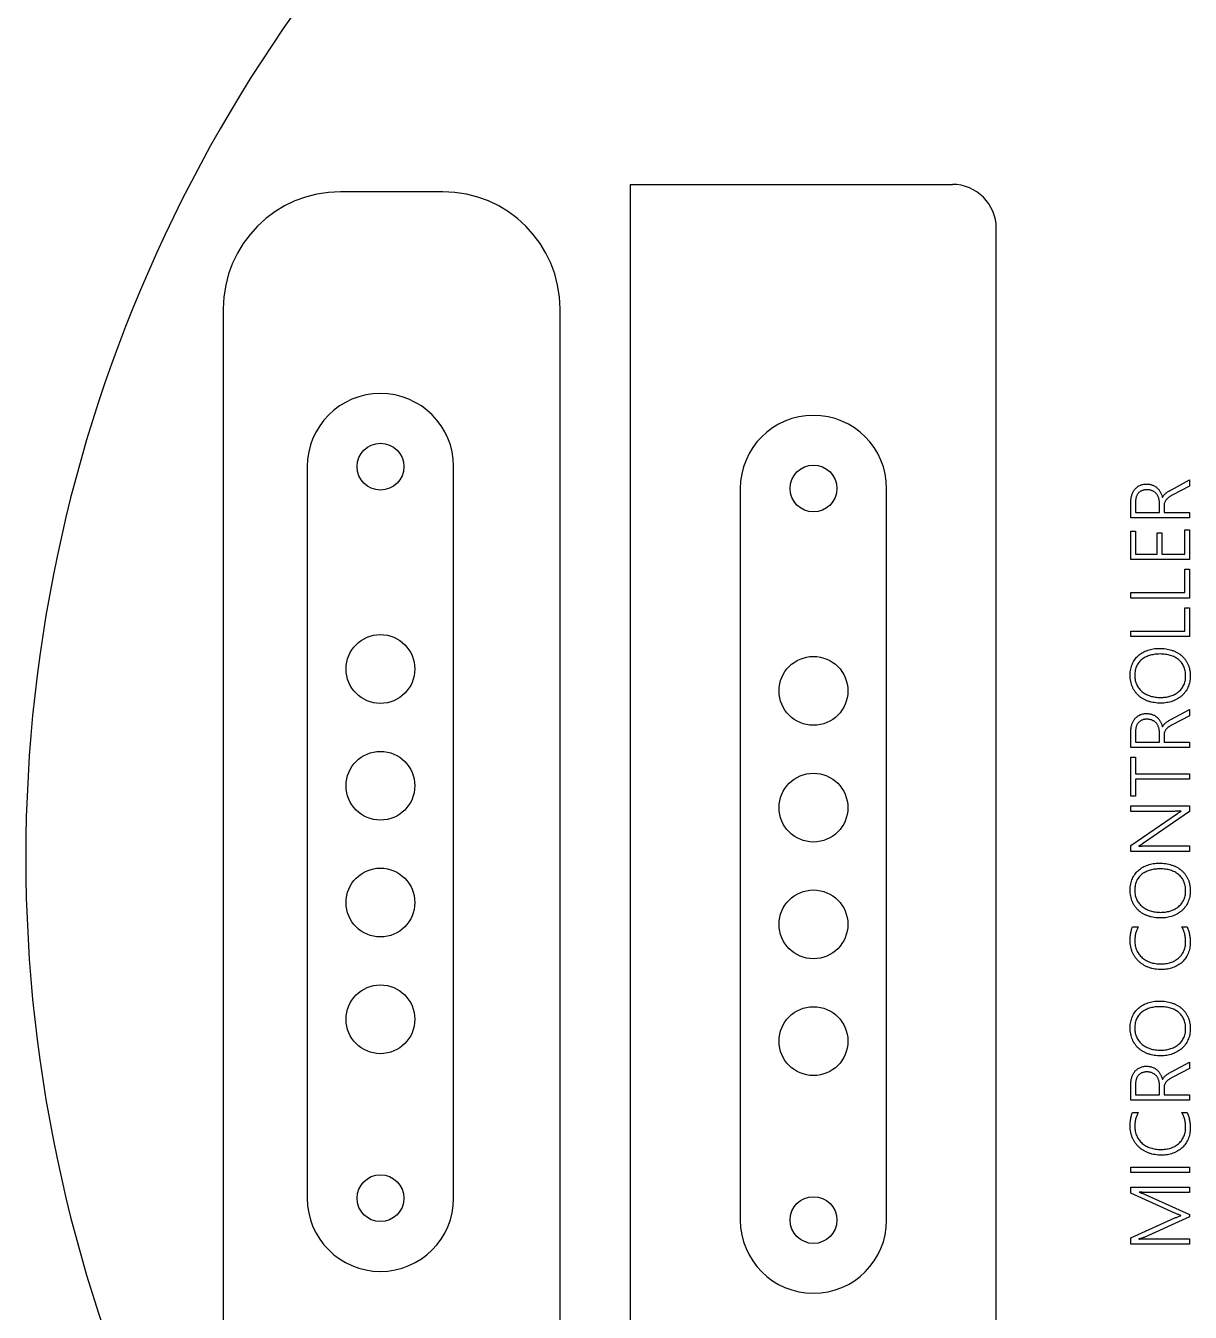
# Model space of a CAD drawing. Header units: millimetres. Extents: x 0 to 333, y 0 to 392.
# Drawn here: x 8.1 to 87.7, y 124.2 to 212.1 of the extents above; entities that cross this region are included whole.
import ezdxf

# ---------------------------------------------------------------- set-up
doc = ezdxf.new("R2010")
doc.units = ezdxf.units.MM

msp = doc.modelspace()

# ---------------------------------------------------------------- linework, layer by layer
at = {"color": 7, "linetype": 'Continuous', "lineweight": 25}
for p, q in [((36.617, 200.776), (29.617, 200.776)), ((49.417, 201.276), (71.417, 201.276)), ((49.417, 201.276), (49.417, 109.276)), ((74.417, 112.276), (74.417, 198.276)), ((21.617, 192.776), (21.617, 117.776)), ((44.617, 117.776), (44.617, 192.776)), ((27.35, 181.987), (27.35, 131.987)), ((37.35, 131.987), (37.35, 181.987)), ((56.93, 180.494), (56.93, 130.494)), ((66.93, 130.494), (66.93, 180.494)), ((86.387, 180.414), (87.617, 181.083)), ((87.617, 180.65), (86.473, 180.051)), ((87.617, 181.083), (87.617, 180.65)), ((83.617, 178.482), (83.617, 179.629)), ((83.933, 179.542), (83.933, 178.852)), ((85.564, 178.852), (85.564, 179.512)), ((85.768, 179.887), (85.779, 179.887)), ((83.933, 178.852), (85.564, 178.852)), ((85.88, 179.29), (85.88, 178.852)), ((85.88, 178.852), (87.617, 178.852)), ((87.617, 178.852), (87.617, 178.482)), ((87.617, 178.482), (83.617, 178.482)), ((87.301, 176.01), (87.301, 177.669)), ((87.301, 177.669), (87.617, 177.669)), ((87.617, 177.669), (87.617, 175.64)), ((83.617, 177.58), (83.933, 177.58)), ((83.617, 175.64), (83.617, 177.58)), ((83.933, 177.58), (83.933, 176.01)), ((85.406, 177.463), (85.722, 177.463)), ((85.406, 176.01), (85.406, 177.463)), ((85.722, 177.463), (85.722, 176.01)), ((83.933, 176.01), (85.406, 176.01)), ((85.722, 176.01), (87.301, 176.01)), ((87.617, 175.64), (83.617, 175.64)), ((87.301, 173.378), (87.301, 174.977)), ((87.301, 174.977), (87.617, 174.977)), ((87.617, 174.977), (87.617, 173.009)), ((83.617, 173.378), (87.301, 173.378)), ((83.617, 173.009), (83.617, 173.378)), ((87.617, 173.009), (83.617, 173.009)), ((87.301, 170.746), (87.301, 172.345)), ((87.301, 172.345), (87.617, 172.345)), ((87.617, 172.345), (87.617, 170.377)), ((83.617, 170.746), (87.301, 170.746)), ((83.617, 170.377), (83.617, 170.746)), ((87.617, 170.377), (83.617, 170.377)), ((86.387, 164.73), (87.617, 165.399)), ((87.617, 165.399), (87.617, 164.966)), ((87.617, 164.966), (86.473, 164.366)), ((83.617, 162.798), (83.617, 163.945)), ((83.933, 163.858), (83.933, 163.167)), ((85.564, 163.167), (85.564, 163.828)), ((85.768, 164.203), (85.779, 164.203)), ((85.88, 163.606), (85.88, 163.167)), ((87.617, 162.798), (83.617, 162.798)), ((83.933, 163.167), (85.564, 163.167)), ((85.88, 163.167), (87.617, 163.167)), ((87.617, 163.167), (87.617, 162.798)), ((83.617, 159.473), (83.617, 162.138)), ((83.617, 162.138), (83.933, 162.138)), ((83.933, 162.138), (83.933, 160.989)), ((83.933, 160.989), (87.617, 160.989)), ((87.617, 160.989), (87.617, 160.62)), ((83.933, 160.62), (83.933, 159.473)), ((87.617, 160.62), (83.933, 160.62)), ((83.933, 159.473), (83.617, 159.473)), ((83.617, 158.43), (83.617, 158.801)), ((83.617, 158.801), (87.617, 158.801)), ((86.59, 158.43), (83.617, 158.43)), ((83.617, 156.101), (86.788, 158.274)), ((87.617, 158.418), (84.406, 156.209)), ((87.05, 158.438), (87.05, 158.452)), ((87.617, 158.801), (87.617, 158.418)), ((83.617, 155.693), (83.617, 156.101)), ((87.617, 155.693), (83.617, 155.693)), ((84.156, 156.062), (84.156, 156.048)), ((84.518, 156.062), (87.617, 156.062)), ((87.617, 156.062), (87.617, 155.693)), ((83.719, 150.526), (84.112, 150.526)), ((87.094, 150.526), (87.453, 150.526)), ((86.387, 140.625), (87.617, 141.293)), ((87.617, 140.861), (86.473, 140.261)), ((87.617, 141.293), (87.617, 140.861)), ((83.617, 138.693), (83.617, 139.839)), ((85.768, 140.098), (85.779, 140.098)), ((83.933, 139.753), (83.933, 139.062)), ((83.933, 139.062), (85.564, 139.062)), ((85.564, 139.062), (85.564, 139.723)), ((85.88, 139.501), (85.88, 139.062)), ((85.88, 139.062), (87.617, 139.062)), ((87.617, 139.062), (87.617, 138.693)), ((87.617, 138.693), (83.617, 138.693)), ((83.719, 137.842), (84.112, 137.842)), ((87.094, 137.842), (87.453, 137.842)), ((83.617, 134.115), (87.617, 134.115)), ((83.617, 133.746), (83.617, 134.115)), ((87.617, 133.746), (83.617, 133.746)), ((87.617, 134.115), (87.617, 133.746)), ((83.617, 132.323), (83.617, 132.737)), ((83.617, 132.737), (87.617, 132.737)), ((86.627, 130.96), (83.617, 132.323)), ((84.172, 132.406), (84.172, 132.395)), ((84.541, 132.264), (87.617, 130.877)), ((87.617, 132.373), (84.856, 132.373)), ((87.617, 132.737), (87.617, 132.373)), ((83.617, 129.287), (86.624, 130.638)), ((87.617, 130.718), (84.559, 129.328)), ((87.028, 130.793), (87.028, 130.811)), ((87.617, 130.877), (87.617, 130.718)), ((83.617, 128.851), (83.617, 129.287)), ((87.617, 128.851), (83.617, 128.851)), ((84.166, 129.203), (84.166, 129.192)), ((84.825, 129.212), (87.617, 129.212)), ((87.617, 129.212), (87.617, 128.851))]:
    msp.add_line(p, q, dxfattribs=at)
for centre, radius in [((32.35, 181.987), 1.6), ((61.93, 180.494), 1.6), ((32.35, 168.157), 2.35), ((61.93, 166.664), 2.35), ((32.35, 160.177), 2.35), ((61.93, 158.684), 2.35), ((32.35, 152.197), 2.35), ((61.93, 150.704), 2.35), ((32.35, 144.217), 2.35), ((61.93, 142.724), 2.35), ((32.35, 131.987), 1.6), ((61.93, 130.494), 1.6)]:
    msp.add_circle(centre, radius, dxfattribs=at)
for centre, radius, start, end in [((108.12, 155.276), 100, 129.64611, 230.35389), ((29.617, 192.776), 8, 90, 180), ((36.617, 192.776), 8, 0, 90), ((71.417, 198.276), 3, 0, 90), ((32.35, 181.987), 5, 0, 180), ((61.93, 180.494), 5, 0, 180), ((32.35, 131.987), 5, 180, 0), ((61.93, 130.494), 5, 180, 0)]:
    msp.add_arc(centre, radius, start, end, dxfattribs=at)
for points, knots in [([(83.617, 179.629), (83.618, 179.666), (83.619, 179.74), (83.633, 179.849), (83.653, 179.958), (83.683, 180.063), (83.72, 180.165), (83.767, 180.261), (83.82, 180.353), (83.882, 180.437), (83.952, 180.516), (84.032, 180.585), (84.118, 180.648), (84.214, 180.701), (84.318, 180.745), (84.431, 180.775), (84.551, 180.795), (84.634, 180.796), (84.677, 180.797)], [0, 0, 0, 0, 0.0628, 0.125535, 0.187076, 0.249335, 0.310817, 0.371116, 0.430512, 0.489742, 0.549002, 0.608301, 0.668286, 0.730099, 0.793644, 0.859164, 0.927872, 1, 1, 1, 1]), ([(84.704, 180.411), (84.675, 180.41), (84.618, 180.409), (84.535, 180.398), (84.456, 180.381), (84.383, 180.356), (84.314, 180.325), (84.25, 180.286), (84.191, 180.241), (84.137, 180.188), (84.088, 180.129), (84.047, 180.063), (84.011, 179.992), (83.983, 179.914), (83.96, 179.83), (83.945, 179.739), (83.934, 179.643), (83.933, 179.576), (83.933, 179.542)], [0, 0, 0, 0, 0.066731, 0.129578, 0.190213, 0.248747, 0.305638, 0.361859, 0.418325, 0.475175, 0.533188, 0.591455, 0.651379, 0.713891, 0.779811, 0.849381, 0.92268, 1, 1, 1, 1]), ([(84.677, 180.797), (84.712, 180.797), (84.78, 180.795), (84.881, 180.784), (84.977, 180.762), (85.069, 180.735), (85.157, 180.699), (85.24, 180.658), (85.317, 180.607), (85.389, 180.552), (85.456, 180.49), (85.518, 180.421), (85.574, 180.346), (85.625, 180.265), (85.67, 180.179), (85.71, 180.087), (85.743, 179.989), (85.76, 179.921), (85.768, 179.887)], [0, 0, 0, 0, 0.0675654, 0.1328461, 0.1959275, 0.2581496, 0.318959, 0.3791073, 0.4379421, 0.4970621, 0.5557454, 0.6152133, 0.675603, 0.7372502, 0.8002621, 0.8650387, 0.9312735, 1, 1, 1, 1]), ([(85.564, 179.512), (85.563, 179.545), (85.562, 179.609), (85.552, 179.703), (85.531, 179.792), (85.505, 179.878), (85.473, 179.959), (85.432, 180.033), (85.386, 180.102), (85.332, 180.163), (85.273, 180.219), (85.208, 180.27), (85.137, 180.311), (85.06, 180.347), (84.979, 180.377), (84.891, 180.396), (84.799, 180.409), (84.736, 180.41), (84.704, 180.411)], [0, 0, 0, 0, 0.069893, 0.137223, 0.202145, 0.265997, 0.328111, 0.388244, 0.446999, 0.505239, 0.563354, 0.621101, 0.679774, 0.740147, 0.801765, 0.86497, 0.93128, 1, 1, 1, 1]), ([(85.779, 179.887), (85.791, 179.913), (85.815, 179.964), (85.865, 180.035), (85.924, 180.102), (85.994, 180.165), (86.075, 180.228), (86.168, 180.289), (86.272, 180.352), (86.347, 180.393), (86.387, 180.414)], [0, 0, 0, 0, 0.104481, 0.207659, 0.314908, 0.429165, 0.553513, 0.687275, 0.836192, 1, 1, 1, 1]), ([(86.473, 180.051), (86.446, 180.036), (86.394, 180.007), (86.318, 179.965), (86.251, 179.921), (86.172, 179.868), (86.088, 179.798), (86.006, 179.711), (85.946, 179.617), (85.905, 179.516), (85.884, 179.406), (85.882, 179.33), (85.88, 179.29)], [0, 0, 0, 0, 0.090306, 0.174238, 0.252426, 0.324395, 0.453484, 0.568546, 0.674739, 0.777494, 0.88366, 1, 1, 1, 1]), ([(83.564, 167.751), (83.566, 167.82), (83.569, 167.954), (83.599, 168.15), (83.645, 168.335), (83.711, 168.509), (83.795, 168.671), (83.892, 168.822), (84.005, 168.959), (84.132, 169.084), (84.272, 169.195), (84.425, 169.293), (84.59, 169.377), (84.766, 169.446), (84.953, 169.501), (85.148, 169.542), (85.352, 169.565), (85.49, 169.568), (85.56, 169.57)], [0, 0, 0, 0, 0.067851, 0.132809, 0.195218, 0.256404, 0.31643, 0.375242, 0.433429, 0.491909, 0.550769, 0.610412, 0.670922, 0.733608, 0.797782, 0.863402, 0.930534, 1, 1, 1, 1]), ([(85.615, 169.184), (85.557, 169.183), (85.442, 169.182), (85.272, 169.164), (85.107, 169.138), (84.947, 169.102), (84.794, 169.054), (84.65, 168.993), (84.516, 168.922), (84.392, 168.838), (84.279, 168.742), (84.18, 168.632), (84.091, 168.512), (84.015, 168.378), (83.954, 168.231), (83.911, 168.071), (83.885, 167.896), (83.882, 167.775), (83.88, 167.713)], [0, 0, 0, 0, 0.067758, 0.13388, 0.198905, 0.262842, 0.325184, 0.385468, 0.444215, 0.502168, 0.559276, 0.616485, 0.674315, 0.733834, 0.795004, 0.859255, 0.927073, 1, 1, 1, 1]), ([(85.56, 169.57), (85.634, 169.568), (85.78, 169.566), (85.994, 169.541), (86.2, 169.503), (86.397, 169.449), (86.583, 169.38), (86.758, 169.297), (86.92, 169.198), (87.068, 169.084), (87.203, 168.958), (87.322, 168.816), (87.425, 168.66), (87.498, 168.52), (87.548, 168.402), (87.58, 168.308), (87.608, 168.213), (87.63, 168.113), (87.649, 168.01), (87.661, 167.903), (87.668, 167.794), (87.669, 167.72), (87.67, 167.682)], [0, 0, 0, 0, 0.069628, 0.136799, 0.202363, 0.266268, 0.328652, 0.388944, 0.448177, 0.506274, 0.56407, 0.621689, 0.679877, 0.739477, 0.76997, 0.80078, 0.832183, 0.863885, 0.896851, 0.930324, 0.964681, 1, 1, 1, 1]), ([(87.354, 167.679), (87.352, 167.739), (87.35, 167.857), (87.324, 168.027), (87.285, 168.186), (87.226, 168.333), (87.154, 168.468), (87.071, 168.593), (86.973, 168.705), (86.863, 168.806), (86.742, 168.895), (86.61, 168.972), (86.466, 169.037), (86.312, 169.09), (86.149, 169.132), (85.978, 169.162), (85.799, 169.181), (85.677, 169.183), (85.615, 169.184)], [0, 0, 0, 0, 0.069696, 0.135264, 0.197974, 0.258506, 0.317258, 0.374927, 0.431463, 0.48858, 0.546307, 0.605035, 0.665511, 0.728165, 0.792871, 0.859731, 0.928443, 1, 1, 1, 1]), ([(85.66, 165.825), (85.584, 165.827), (85.435, 165.83), (85.217, 165.854), (85.008, 165.894), (84.81, 165.951), (84.623, 166.022), (84.451, 166.11), (84.291, 166.211), (84.145, 166.327), (84.015, 166.459), (83.899, 166.604), (83.799, 166.764), (83.714, 166.936), (83.646, 167.122), (83.599, 167.321), (83.57, 167.532), (83.566, 167.677), (83.564, 167.751)], [0, 0, 0, 0, 0.070944, 0.13892, 0.204878, 0.26904, 0.331022, 0.391002, 0.449579, 0.507299, 0.56467, 0.622231, 0.680317, 0.739954, 0.801247, 0.864692, 0.93057, 1, 1, 1, 1]), ([(83.88, 167.713), (83.882, 167.654), (83.886, 167.54), (83.911, 167.374), (83.955, 167.218), (84.015, 167.072), (84.091, 166.938), (84.18, 166.815), (84.279, 166.701), (84.392, 166.6), (84.516, 166.51), (84.65, 166.431), (84.795, 166.364), (84.948, 166.31), (85.11, 166.266), (85.277, 166.235), (85.449, 166.216), (85.565, 166.213), (85.624, 166.211)], [0, 0, 0, 0, 0.067937, 0.132718, 0.194935, 0.255627, 0.315246, 0.373676, 0.431898, 0.490306, 0.549368, 0.609623, 0.670758, 0.734031, 0.799012, 0.864483, 0.931457, 1, 1, 1, 1]), ([(85.624, 166.211), (85.681, 166.212), (85.792, 166.214), (85.958, 166.229), (86.119, 166.258), (86.277, 166.296), (86.428, 166.347), (86.572, 166.409), (86.706, 166.482), (86.83, 166.568), (86.944, 166.665), (87.047, 166.774), (87.136, 166.897), (87.214, 167.029), (87.277, 167.175), (87.322, 167.332), (87.349, 167.502), (87.352, 167.619), (87.354, 167.679)], [0, 0, 0, 0, 0.066081, 0.131134, 0.195231, 0.258922, 0.321483, 0.382663, 0.442219, 0.501296, 0.5598, 0.618155, 0.676929, 0.736999, 0.79877, 0.862812, 0.929347, 1, 1, 1, 1]), ([(87.67, 167.682), (87.668, 167.612), (87.664, 167.475), (87.635, 167.275), (87.585, 167.086), (87.517, 166.907), (87.431, 166.742), (87.331, 166.589), (87.217, 166.448), (87.088, 166.321), (86.946, 166.207), (86.791, 166.109), (86.625, 166.022), (86.447, 165.952), (86.261, 165.895), (86.067, 165.854), (85.865, 165.83), (85.729, 165.827), (85.66, 165.825)], [0, 0, 0, 0, 0.0684182, 0.1339514, 0.1973973, 0.2594143, 0.3200681, 0.3793134, 0.4381665, 0.4969163, 0.5560172, 0.6155667, 0.6762205, 0.73863, 0.8022168, 0.8665537, 0.9324083, 1, 1, 1, 1]), ([(83.617, 163.945), (83.618, 163.982), (83.619, 164.056), (83.633, 164.165), (83.653, 164.273), (83.683, 164.379), (83.72, 164.481), (83.767, 164.577), (83.82, 164.668), (83.882, 164.753), (83.952, 164.832), (84.032, 164.901), (84.118, 164.963), (84.214, 165.017), (84.318, 165.061), (84.431, 165.091), (84.551, 165.111), (84.634, 165.112), (84.677, 165.113)], [0, 0, 0, 0, 0.0628, 0.125535, 0.187076, 0.249335, 0.310817, 0.371116, 0.430512, 0.489742, 0.549002, 0.608301, 0.668286, 0.730099, 0.793644, 0.859164, 0.927872, 1, 1, 1, 1]), ([(84.704, 164.727), (84.675, 164.726), (84.618, 164.725), (84.535, 164.714), (84.456, 164.697), (84.383, 164.672), (84.314, 164.641), (84.25, 164.602), (84.191, 164.557), (84.137, 164.503), (84.088, 164.445), (84.047, 164.379), (84.011, 164.308), (83.983, 164.23), (83.96, 164.146), (83.945, 164.055), (83.934, 163.959), (83.933, 163.892), (83.933, 163.858)], [0, 0, 0, 0, 0.066731, 0.129578, 0.190213, 0.248747, 0.305638, 0.361859, 0.418325, 0.475175, 0.533188, 0.591455, 0.651379, 0.713891, 0.779811, 0.849381, 0.92268, 1, 1, 1, 1]), ([(84.677, 165.113), (84.712, 165.112), (84.78, 165.111), (84.881, 165.099), (84.977, 165.078), (85.069, 165.051), (85.157, 165.015), (85.24, 164.974), (85.317, 164.923), (85.389, 164.868), (85.456, 164.805), (85.518, 164.737), (85.574, 164.662), (85.625, 164.581), (85.67, 164.494), (85.71, 164.402), (85.743, 164.305), (85.76, 164.237), (85.768, 164.203)], [0, 0, 0, 0, 0.0675654, 0.1328461, 0.1959275, 0.2581496, 0.318959, 0.3791073, 0.4379421, 0.4970621, 0.5557454, 0.6152133, 0.675603, 0.7372502, 0.8002621, 0.8650387, 0.9312735, 1, 1, 1, 1]), ([(85.564, 163.828), (85.563, 163.86), (85.562, 163.925), (85.552, 164.019), (85.531, 164.108), (85.505, 164.193), (85.473, 164.274), (85.432, 164.348), (85.386, 164.418), (85.332, 164.479), (85.273, 164.535), (85.208, 164.585), (85.137, 164.627), (85.06, 164.663), (84.979, 164.692), (84.891, 164.712), (84.799, 164.724), (84.736, 164.726), (84.704, 164.727)], [0, 0, 0, 0, 0.069893, 0.137223, 0.202145, 0.265997, 0.328111, 0.388244, 0.446999, 0.505239, 0.563354, 0.621101, 0.679774, 0.740147, 0.801765, 0.86497, 0.93128, 1, 1, 1, 1]), ([(85.779, 164.203), (85.791, 164.229), (85.815, 164.28), (85.865, 164.351), (85.924, 164.417), (85.994, 164.481), (86.075, 164.543), (86.168, 164.604), (86.272, 164.668), (86.347, 164.709), (86.387, 164.73)], [0, 0, 0, 0, 0.104481, 0.207659, 0.314908, 0.429165, 0.553513, 0.687275, 0.836192, 1, 1, 1, 1]), ([(86.473, 164.366), (86.446, 164.352), (86.394, 164.323), (86.318, 164.281), (86.251, 164.237), (86.172, 164.184), (86.088, 164.114), (86.006, 164.027), (85.946, 163.932), (85.905, 163.832), (85.884, 163.722), (85.882, 163.646), (85.88, 163.606)], [0, 0, 0, 0, 0.090306, 0.174238, 0.252426, 0.324395, 0.453484, 0.568546, 0.674739, 0.777494, 0.88366, 1, 1, 1, 1]), ([(87.05, 158.452), (87.018, 158.449), (86.949, 158.441), (86.84, 158.434), (86.719, 158.431), (86.634, 158.43), (86.59, 158.43)], [0, 0, 0, 0, 0.213206, 0.449056, 0.711196, 1, 1, 1, 1]), ([(86.788, 158.274), (86.812, 158.29), (86.859, 158.32), (86.927, 158.363), (86.99, 158.402), (87.031, 158.426), (87.05, 158.438)], [0, 0, 0, 0, 0.281083, 0.53932, 0.779241, 1, 1, 1, 1]), ([(84.406, 156.209), (84.386, 156.196), (84.344, 156.168), (84.283, 156.127), (84.22, 156.09), (84.177, 156.071), (84.156, 156.062)], [0, 0, 0, 0, 0.25441, 0.513536, 0.763842, 1, 1, 1, 1]), ([(84.156, 156.048), (84.176, 156.05), (84.222, 156.055), (84.302, 156.058), (84.403, 156.062), (84.477, 156.062), (84.518, 156.062)], [0, 0, 0, 0, 0.166091, 0.38381, 0.662532, 1, 1, 1, 1]), ([(83.564, 153.067), (83.566, 153.136), (83.569, 153.27), (83.599, 153.466), (83.645, 153.651), (83.711, 153.825), (83.795, 153.987), (83.892, 154.138), (84.005, 154.275), (84.132, 154.4), (84.272, 154.511), (84.425, 154.609), (84.59, 154.692), (84.766, 154.762), (84.953, 154.817), (85.148, 154.858), (85.352, 154.88), (85.49, 154.884), (85.56, 154.885)], [0, 0, 0, 0, 0.067851, 0.132809, 0.195218, 0.256404, 0.31643, 0.375242, 0.433429, 0.491909, 0.550769, 0.610412, 0.670922, 0.733608, 0.797782, 0.863402, 0.930534, 1, 1, 1, 1]), ([(85.56, 154.885), (85.634, 154.884), (85.78, 154.882), (85.994, 154.857), (86.2, 154.819), (86.397, 154.764), (86.583, 154.696), (86.758, 154.613), (86.92, 154.514), (87.068, 154.4), (87.203, 154.274), (87.322, 154.132), (87.425, 153.976), (87.498, 153.836), (87.548, 153.718), (87.58, 153.624), (87.608, 153.528), (87.63, 153.429), (87.649, 153.326), (87.661, 153.219), (87.668, 153.11), (87.669, 153.036), (87.67, 152.998)], [0, 0, 0, 0, 0.069628, 0.136799, 0.202363, 0.266268, 0.328652, 0.388944, 0.448177, 0.506274, 0.56407, 0.621689, 0.679877, 0.739477, 0.76997, 0.80078, 0.832183, 0.863885, 0.896851, 0.930324, 0.964681, 1, 1, 1, 1]), ([(85.615, 154.5), (85.557, 154.499), (85.442, 154.497), (85.272, 154.48), (85.107, 154.454), (84.947, 154.417), (84.794, 154.369), (84.65, 154.309), (84.516, 154.238), (84.392, 154.153), (84.279, 154.058), (84.18, 153.948), (84.091, 153.827), (84.015, 153.694), (83.954, 153.547), (83.911, 153.386), (83.885, 153.212), (83.882, 153.091), (83.88, 153.028)], [0, 0, 0, 0, 0.067758, 0.13388, 0.198905, 0.262842, 0.325184, 0.385468, 0.444215, 0.502168, 0.559276, 0.616485, 0.674315, 0.733834, 0.795004, 0.859255, 0.927073, 1, 1, 1, 1]), ([(87.354, 152.995), (87.352, 153.055), (87.35, 153.172), (87.324, 153.342), (87.285, 153.501), (87.226, 153.648), (87.154, 153.784), (87.071, 153.909), (86.973, 154.021), (86.863, 154.121), (86.742, 154.21), (86.61, 154.288), (86.466, 154.353), (86.312, 154.406), (86.149, 154.448), (85.978, 154.478), (85.799, 154.497), (85.677, 154.499), (85.615, 154.5)], [0, 0, 0, 0, 0.069696, 0.135264, 0.197974, 0.258506, 0.317258, 0.374927, 0.431463, 0.48858, 0.546307, 0.605035, 0.665511, 0.728165, 0.792871, 0.859731, 0.928443, 1, 1, 1, 1]), ([(85.66, 151.141), (85.584, 151.143), (85.435, 151.146), (85.217, 151.17), (85.008, 151.21), (84.81, 151.267), (84.623, 151.338), (84.451, 151.426), (84.291, 151.527), (84.145, 151.643), (84.015, 151.775), (83.899, 151.92), (83.799, 152.079), (83.714, 152.252), (83.646, 152.437), (83.599, 152.637), (83.57, 152.848), (83.566, 152.993), (83.564, 153.067)], [0, 0, 0, 0, 0.070944, 0.13892, 0.204878, 0.26904, 0.331022, 0.391002, 0.449579, 0.507299, 0.56467, 0.622231, 0.680317, 0.739954, 0.801247, 0.864692, 0.93057, 1, 1, 1, 1]), ([(83.88, 153.028), (83.882, 152.97), (83.886, 152.856), (83.911, 152.689), (83.955, 152.534), (84.015, 152.388), (84.091, 152.254), (84.18, 152.131), (84.279, 152.017), (84.392, 151.916), (84.516, 151.826), (84.65, 151.747), (84.795, 151.68), (84.948, 151.625), (85.11, 151.582), (85.277, 151.551), (85.449, 151.532), (85.565, 151.528), (85.624, 151.527)], [0, 0, 0, 0, 0.067937, 0.132718, 0.194935, 0.255627, 0.315246, 0.373676, 0.431898, 0.490306, 0.549368, 0.609623, 0.670758, 0.734031, 0.799012, 0.864483, 0.931457, 1, 1, 1, 1]), ([(87.67, 152.998), (87.668, 152.928), (87.664, 152.791), (87.635, 152.591), (87.585, 152.401), (87.517, 152.223), (87.431, 152.058), (87.331, 151.904), (87.217, 151.764), (87.088, 151.637), (86.946, 151.523), (86.791, 151.424), (86.625, 151.338), (86.447, 151.267), (86.261, 151.21), (86.067, 151.17), (85.865, 151.146), (85.729, 151.143), (85.66, 151.141)], [0, 0, 0, 0, 0.0684182, 0.1339514, 0.1973973, 0.2594143, 0.3200681, 0.3793134, 0.4381665, 0.4969163, 0.5560172, 0.6155667, 0.6762205, 0.73863, 0.8022168, 0.8665537, 0.9324083, 1, 1, 1, 1]), ([(85.624, 151.527), (85.681, 151.528), (85.792, 151.53), (85.958, 151.545), (86.119, 151.574), (86.277, 151.611), (86.428, 151.662), (86.572, 151.725), (86.706, 151.798), (86.83, 151.884), (86.944, 151.981), (87.047, 152.09), (87.136, 152.212), (87.214, 152.345), (87.277, 152.49), (87.322, 152.648), (87.349, 152.818), (87.352, 152.935), (87.354, 152.995)], [0, 0, 0, 0, 0.066081, 0.131134, 0.195231, 0.258922, 0.321483, 0.382663, 0.442219, 0.501296, 0.5598, 0.618155, 0.676929, 0.736999, 0.79877, 0.862812, 0.929347, 1, 1, 1, 1]), ([(83.564, 149.619), (83.566, 149.701), (83.57, 149.862), (83.599, 150.097), (83.646, 150.318), (83.695, 150.458), (83.719, 150.526)], [0, 0, 0, 0, 0.266913, 0.521299, 0.765256, 1, 1, 1, 1]), ([(84.112, 150.526), (84.093, 150.49), (84.057, 150.419), (84.01, 150.309), (83.969, 150.198), (83.938, 150.085), (83.912, 149.969), (83.894, 149.852), (83.882, 149.734), (83.881, 149.654), (83.88, 149.613)], [0, 0, 0, 0, 0.126757, 0.251797, 0.3759018, 0.499823, 0.6237322, 0.7479032, 0.8729252, 1, 1, 1, 1]), ([(87.354, 149.516), (87.353, 149.563), (87.352, 149.656), (87.339, 149.794), (87.32, 149.927), (87.29, 150.055), (87.255, 150.18), (87.209, 150.3), (87.157, 150.416), (87.115, 150.489), (87.094, 150.526)], [0, 0, 0, 0, 0.134056, 0.264685, 0.391501, 0.516056, 0.638588, 0.760135, 0.880061, 1, 1, 1, 1]), ([(87.453, 150.526), (87.471, 150.487), (87.506, 150.409), (87.549, 150.287), (87.587, 150.162), (87.617, 150.032), (87.641, 149.899), (87.658, 149.761), (87.668, 149.619), (87.669, 149.523), (87.67, 149.474)], [0, 0, 0, 0, 0.117713, 0.237142, 0.357572, 0.480853, 0.605882, 0.733752, 0.865497, 1, 1, 1, 1]), ([(85.693, 147.615), (85.619, 147.617), (85.473, 147.62), (85.259, 147.647), (85.052, 147.69), (84.853, 147.751), (84.665, 147.829), (84.489, 147.922), (84.325, 148.03), (84.175, 148.153), (84.039, 148.291), (83.918, 148.442), (83.813, 148.608), (83.723, 148.786), (83.651, 148.978), (83.602, 149.182), (83.569, 149.397), (83.566, 149.544), (83.564, 149.619)], [0, 0, 0, 0, 0.067736, 0.133402, 0.197707, 0.260901, 0.323048, 0.383488, 0.443, 0.50196, 0.560808, 0.61949, 0.678877, 0.739749, 0.801858, 0.865633, 0.931251, 1, 1, 1, 1]), ([(83.88, 149.613), (83.882, 149.551), (83.884, 149.428), (83.911, 149.251), (83.952, 149.083), (84.011, 148.927), (84.085, 148.783), (84.173, 148.651), (84.272, 148.528), (84.387, 148.42), (84.512, 148.323), (84.649, 148.239), (84.796, 148.165), (84.954, 148.105), (85.121, 148.059), (85.296, 148.025), (85.479, 148.004), (85.603, 148.002), (85.666, 148.001)], [0, 0, 0, 0, 0.069223, 0.135111, 0.198304, 0.259543, 0.319232, 0.377447, 0.435197, 0.493121, 0.551488, 0.610326, 0.670961, 0.732982, 0.796937, 0.862432, 0.930194, 1, 1, 1, 1]), ([(85.666, 148.001), (85.723, 148.001), (85.836, 148.003), (86.002, 148.024), (86.164, 148.052), (86.319, 148.095), (86.468, 148.149), (86.608, 148.215), (86.737, 148.293), (86.857, 148.382), (86.966, 148.484), (87.064, 148.597), (87.149, 148.722), (87.222, 148.858), (87.282, 149.006), (87.323, 149.166), (87.35, 149.337), (87.352, 149.455), (87.354, 149.516)], [0, 0, 0, 0, 0.067042, 0.132534, 0.196413, 0.259559, 0.321621, 0.381853, 0.440967, 0.49921, 0.557331, 0.615577, 0.674459, 0.73485, 0.797003, 0.861309, 0.928735, 1, 1, 1, 1]), ([(87.67, 149.474), (87.668, 149.405), (87.665, 149.27), (87.636, 149.073), (87.591, 148.885), (87.525, 148.708), (87.443, 148.542), (87.348, 148.388), (87.237, 148.247), (87.112, 148.119), (86.974, 148.005), (86.823, 147.903), (86.659, 147.816), (86.484, 147.743), (86.299, 147.685), (86.104, 147.645), (85.902, 147.619), (85.764, 147.616), (85.693, 147.615)], [0, 0, 0, 0, 0.067813, 0.132705, 0.196074, 0.257899, 0.318376, 0.377543, 0.436181, 0.494589, 0.553443, 0.612583, 0.673203, 0.735511, 0.799113, 0.864227, 0.930849, 1, 1, 1, 1]), ([(83.564, 143.646), (83.566, 143.715), (83.569, 143.849), (83.599, 144.045), (83.645, 144.23), (83.711, 144.404), (83.795, 144.566), (83.892, 144.717), (84.005, 144.854), (84.132, 144.978), (84.272, 145.09), (84.425, 145.188), (84.59, 145.271), (84.766, 145.341), (84.953, 145.396), (85.148, 145.436), (85.352, 145.459), (85.49, 145.463), (85.56, 145.464)], [0, 0, 0, 0, 0.067851, 0.132809, 0.195218, 0.256404, 0.31643, 0.375242, 0.433429, 0.491909, 0.550769, 0.610412, 0.670922, 0.733608, 0.797782, 0.863402, 0.930534, 1, 1, 1, 1]), ([(85.56, 145.464), (85.634, 145.463), (85.78, 145.461), (85.994, 145.436), (86.2, 145.398), (86.397, 145.343), (86.583, 145.275), (86.758, 145.192), (86.92, 145.093), (87.068, 144.979), (87.203, 144.853), (87.322, 144.711), (87.425, 144.555), (87.498, 144.415), (87.548, 144.297), (87.58, 144.203), (87.608, 144.107), (87.63, 144.008), (87.649, 143.905), (87.661, 143.798), (87.668, 143.689), (87.669, 143.615), (87.67, 143.577)], [0, 0, 0, 0, 0.069628, 0.136799, 0.202363, 0.266268, 0.328652, 0.388944, 0.448177, 0.506274, 0.56407, 0.621689, 0.679877, 0.739477, 0.76997, 0.80078, 0.832183, 0.863885, 0.896851, 0.930324, 0.964681, 1, 1, 1, 1]), ([(85.615, 145.079), (85.557, 145.078), (85.442, 145.076), (85.272, 145.059), (85.107, 145.033), (84.947, 144.996), (84.794, 144.948), (84.65, 144.888), (84.516, 144.816), (84.392, 144.732), (84.279, 144.637), (84.18, 144.527), (84.091, 144.406), (84.015, 144.273), (83.954, 144.126), (83.911, 143.965), (83.885, 143.791), (83.882, 143.67), (83.88, 143.607)], [0, 0, 0, 0, 0.067758, 0.13388, 0.198905, 0.262842, 0.325184, 0.385468, 0.444215, 0.502168, 0.559276, 0.616485, 0.674315, 0.733834, 0.795004, 0.859255, 0.927073, 1, 1, 1, 1]), ([(87.354, 143.574), (87.352, 143.634), (87.35, 143.751), (87.324, 143.921), (87.285, 144.08), (87.226, 144.227), (87.154, 144.363), (87.071, 144.488), (86.973, 144.6), (86.863, 144.7), (86.742, 144.789), (86.61, 144.867), (86.466, 144.932), (86.312, 144.985), (86.149, 145.027), (85.978, 145.057), (85.799, 145.076), (85.677, 145.078), (85.615, 145.079)], [0, 0, 0, 0, 0.069696, 0.135264, 0.197974, 0.258506, 0.317258, 0.374927, 0.431463, 0.48858, 0.546307, 0.605035, 0.665511, 0.728165, 0.792871, 0.859731, 0.928443, 1, 1, 1, 1]), ([(85.66, 141.72), (85.584, 141.722), (85.435, 141.725), (85.217, 141.749), (85.008, 141.789), (84.81, 141.846), (84.623, 141.917), (84.451, 142.005), (84.291, 142.106), (84.145, 142.222), (84.015, 142.354), (83.899, 142.499), (83.799, 142.658), (83.714, 142.831), (83.646, 143.016), (83.599, 143.215), (83.57, 143.427), (83.566, 143.572), (83.564, 143.646)], [0, 0, 0, 0, 0.070944, 0.13892, 0.204878, 0.26904, 0.331022, 0.391002, 0.449579, 0.507299, 0.56467, 0.622231, 0.680317, 0.739954, 0.801247, 0.864692, 0.93057, 1, 1, 1, 1]), ([(83.88, 143.607), (83.882, 143.549), (83.886, 143.435), (83.911, 143.268), (83.955, 143.113), (84.015, 142.967), (84.091, 142.833), (84.18, 142.71), (84.279, 142.596), (84.392, 142.495), (84.516, 142.405), (84.65, 142.326), (84.795, 142.259), (84.948, 142.204), (85.11, 142.161), (85.277, 142.13), (85.449, 142.111), (85.565, 142.107), (85.624, 142.106)], [0, 0, 0, 0, 0.067937, 0.132718, 0.194935, 0.255627, 0.315246, 0.373676, 0.431898, 0.490306, 0.549368, 0.609623, 0.670758, 0.734031, 0.799012, 0.864483, 0.931457, 1, 1, 1, 1]), ([(85.624, 142.106), (85.681, 142.107), (85.792, 142.109), (85.958, 142.124), (86.119, 142.153), (86.277, 142.19), (86.428, 142.241), (86.572, 142.304), (86.706, 142.377), (86.83, 142.463), (86.944, 142.56), (87.047, 142.669), (87.136, 142.791), (87.214, 142.924), (87.277, 143.069), (87.322, 143.227), (87.349, 143.397), (87.352, 143.514), (87.354, 143.574)], [0, 0, 0, 0, 0.066081, 0.131134, 0.195231, 0.258922, 0.321483, 0.382663, 0.442219, 0.501296, 0.5598, 0.618155, 0.676929, 0.736999, 0.79877, 0.862812, 0.929347, 1, 1, 1, 1]), ([(87.67, 143.577), (87.668, 143.507), (87.664, 143.37), (87.635, 143.17), (87.585, 142.98), (87.517, 142.802), (87.431, 142.637), (87.331, 142.483), (87.217, 142.343), (87.088, 142.216), (86.946, 142.102), (86.791, 142.003), (86.625, 141.917), (86.447, 141.846), (86.261, 141.789), (86.067, 141.749), (85.865, 141.725), (85.729, 141.722), (85.66, 141.72)], [0, 0, 0, 0, 0.0684182, 0.1339514, 0.1973973, 0.2594143, 0.3200681, 0.3793134, 0.4381665, 0.4969163, 0.5560172, 0.6155667, 0.6762205, 0.73863, 0.8022168, 0.8665537, 0.9324083, 1, 1, 1, 1]), ([(83.617, 139.839), (83.618, 139.876), (83.619, 139.95), (83.633, 140.06), (83.653, 140.168), (83.683, 140.274), (83.72, 140.376), (83.767, 140.472), (83.82, 140.563), (83.882, 140.648), (83.952, 140.727), (84.032, 140.796), (84.118, 140.858), (84.214, 140.911), (84.318, 140.956), (84.431, 140.985), (84.551, 141.005), (84.634, 141.007), (84.677, 141.008)], [0, 0, 0, 0, 0.0628, 0.125535, 0.187076, 0.249335, 0.310817, 0.371116, 0.430512, 0.489742, 0.549002, 0.608301, 0.668286, 0.730099, 0.793644, 0.859164, 0.927872, 1, 1, 1, 1]), ([(84.677, 141.008), (84.712, 141.007), (84.78, 141.005), (84.881, 140.994), (84.977, 140.973), (85.069, 140.946), (85.157, 140.91), (85.24, 140.868), (85.317, 140.818), (85.389, 140.762), (85.456, 140.7), (85.518, 140.632), (85.574, 140.557), (85.625, 140.476), (85.67, 140.389), (85.71, 140.297), (85.743, 140.2), (85.76, 140.132), (85.768, 140.098)], [0, 0, 0, 0, 0.0675654, 0.1328461, 0.1959275, 0.2581496, 0.318959, 0.3791073, 0.4379421, 0.4970621, 0.5557454, 0.6152133, 0.675603, 0.7372502, 0.8002621, 0.8650387, 0.9312735, 1, 1, 1, 1]), ([(84.704, 140.621), (84.675, 140.621), (84.618, 140.62), (84.535, 140.609), (84.456, 140.592), (84.383, 140.567), (84.314, 140.536), (84.25, 140.496), (84.191, 140.452), (84.137, 140.398), (84.088, 140.339), (84.047, 140.273), (84.011, 140.202), (83.983, 140.124), (83.96, 140.04), (83.945, 139.95), (83.934, 139.853), (83.933, 139.787), (83.933, 139.753)], [0, 0, 0, 0, 0.066731, 0.129578, 0.190213, 0.248747, 0.305638, 0.361859, 0.418325, 0.475175, 0.533188, 0.591455, 0.651379, 0.713891, 0.779811, 0.849381, 0.92268, 1, 1, 1, 1]), ([(85.564, 139.723), (85.563, 139.755), (85.562, 139.819), (85.552, 139.913), (85.531, 140.003), (85.505, 140.088), (85.473, 140.169), (85.432, 140.243), (85.386, 140.312), (85.332, 140.374), (85.273, 140.43), (85.208, 140.48), (85.137, 140.522), (85.06, 140.558), (84.979, 140.587), (84.891, 140.606), (84.799, 140.619), (84.736, 140.621), (84.704, 140.621)], [0, 0, 0, 0, 0.069893, 0.137223, 0.202145, 0.265997, 0.328111, 0.388244, 0.446999, 0.505239, 0.563354, 0.621101, 0.679774, 0.740147, 0.801765, 0.86497, 0.93128, 1, 1, 1, 1]), ([(85.779, 140.098), (85.791, 140.123), (85.815, 140.175), (85.865, 140.246), (85.924, 140.312), (85.994, 140.376), (86.075, 140.438), (86.168, 140.499), (86.272, 140.563), (86.347, 140.603), (86.387, 140.625)], [0, 0, 0, 0, 0.104481, 0.207659, 0.314908, 0.429165, 0.553513, 0.687275, 0.836192, 1, 1, 1, 1]), ([(86.473, 140.261), (86.446, 140.246), (86.394, 140.218), (86.318, 140.176), (86.251, 140.132), (86.172, 140.078), (86.088, 140.009), (86.006, 139.921), (85.946, 139.827), (85.905, 139.727), (85.884, 139.617), (85.882, 139.54), (85.88, 139.501)], [0, 0, 0, 0, 0.090306, 0.174238, 0.252426, 0.324395, 0.453484, 0.568546, 0.674739, 0.777494, 0.88366, 1, 1, 1, 1]), ([(83.564, 136.935), (83.566, 137.017), (83.57, 137.178), (83.599, 137.412), (83.646, 137.634), (83.695, 137.773), (83.719, 137.842)], [0, 0, 0, 0, 0.266913, 0.521299, 0.765256, 1, 1, 1, 1]), ([(84.112, 137.842), (84.093, 137.806), (84.057, 137.735), (84.01, 137.625), (83.969, 137.514), (83.938, 137.4), (83.912, 137.285), (83.894, 137.168), (83.882, 137.049), (83.881, 136.969), (83.88, 136.929)], [0, 0, 0, 0, 0.126757, 0.251797, 0.3759018, 0.499823, 0.6237322, 0.7479032, 0.8729252, 1, 1, 1, 1]), ([(87.354, 136.832), (87.353, 136.879), (87.352, 136.972), (87.339, 137.109), (87.32, 137.243), (87.29, 137.371), (87.255, 137.496), (87.209, 137.616), (87.157, 137.732), (87.115, 137.805), (87.094, 137.842)], [0, 0, 0, 0, 0.134056, 0.264685, 0.391501, 0.516056, 0.638588, 0.760135, 0.880061, 1, 1, 1, 1]), ([(87.453, 137.842), (87.471, 137.803), (87.506, 137.725), (87.549, 137.603), (87.587, 137.478), (87.617, 137.348), (87.641, 137.214), (87.658, 137.077), (87.668, 136.935), (87.669, 136.839), (87.67, 136.79)], [0, 0, 0, 0, 0.117713, 0.237142, 0.357572, 0.480853, 0.605882, 0.733752, 0.865497, 1, 1, 1, 1]), ([(85.693, 134.931), (85.619, 134.932), (85.473, 134.936), (85.259, 134.963), (85.052, 135.006), (84.853, 135.067), (84.665, 135.145), (84.489, 135.238), (84.325, 135.346), (84.175, 135.469), (84.039, 135.607), (83.918, 135.758), (83.813, 135.924), (83.723, 136.102), (83.651, 136.294), (83.602, 136.498), (83.569, 136.712), (83.566, 136.859), (83.564, 136.935)], [0, 0, 0, 0, 0.067736, 0.133402, 0.197707, 0.260901, 0.323048, 0.383488, 0.443, 0.50196, 0.560808, 0.61949, 0.678877, 0.739749, 0.801858, 0.865633, 0.931251, 1, 1, 1, 1]), ([(83.88, 136.929), (83.882, 136.866), (83.884, 136.744), (83.911, 136.566), (83.952, 136.399), (84.011, 136.243), (84.085, 136.099), (84.173, 135.966), (84.272, 135.844), (84.387, 135.736), (84.512, 135.638), (84.649, 135.554), (84.796, 135.481), (84.954, 135.421), (85.121, 135.374), (85.296, 135.341), (85.479, 135.32), (85.603, 135.317), (85.666, 135.316)], [0, 0, 0, 0, 0.069223, 0.135111, 0.198304, 0.259543, 0.319232, 0.377447, 0.435197, 0.493121, 0.551488, 0.610326, 0.670961, 0.732982, 0.796937, 0.862432, 0.930194, 1, 1, 1, 1]), ([(85.666, 135.316), (85.723, 135.317), (85.836, 135.319), (86.002, 135.339), (86.164, 135.368), (86.319, 135.411), (86.468, 135.465), (86.608, 135.531), (86.737, 135.609), (86.857, 135.698), (86.966, 135.8), (87.064, 135.913), (87.149, 136.038), (87.222, 136.174), (87.282, 136.322), (87.323, 136.482), (87.35, 136.653), (87.352, 136.771), (87.354, 136.832)], [0, 0, 0, 0, 0.067042, 0.132534, 0.196413, 0.259559, 0.321621, 0.381853, 0.440967, 0.49921, 0.557331, 0.615577, 0.674459, 0.73485, 0.797003, 0.861309, 0.928735, 1, 1, 1, 1]), ([(87.67, 136.79), (87.668, 136.721), (87.665, 136.586), (87.636, 136.389), (87.591, 136.201), (87.525, 136.023), (87.443, 135.858), (87.348, 135.704), (87.237, 135.563), (87.112, 135.434), (86.974, 135.32), (86.823, 135.219), (86.659, 135.132), (86.484, 135.059), (86.299, 135.001), (86.104, 134.961), (85.902, 134.935), (85.764, 134.932), (85.693, 134.931)], [0, 0, 0, 0, 0.067813, 0.132705, 0.196074, 0.257899, 0.318376, 0.377543, 0.436181, 0.494589, 0.553443, 0.612583, 0.673203, 0.735511, 0.799113, 0.864227, 0.930849, 1, 1, 1, 1]), ([(84.856, 132.373), (84.837, 132.373), (84.796, 132.374), (84.73, 132.375), (84.657, 132.378), (84.576, 132.381), (84.486, 132.386), (84.389, 132.392), (84.283, 132.399), (84.21, 132.403), (84.172, 132.406)], [0, 0, 0, 0, 0.082934, 0.179109, 0.286131, 0.405207, 0.536403, 0.678466, 0.833798, 1, 1, 1, 1]), ([(84.172, 132.395), (84.211, 132.383), (84.284, 132.36), (84.385, 132.326), (84.469, 132.296), (84.518, 132.274), (84.541, 132.264)], [0, 0, 0, 0, 0.315804, 0.586384, 0.814494, 1, 1, 1, 1]), ([(86.624, 130.638), (86.656, 130.652), (86.72, 130.68), (86.819, 130.721), (86.921, 130.761), (86.992, 130.782), (87.028, 130.793)], [0, 0, 0, 0, 0.241978, 0.485967, 0.737379, 1, 1, 1, 1]), ([(87.028, 130.811), (86.993, 130.823), (86.925, 130.847), (86.824, 130.88), (86.726, 130.917), (86.661, 130.945), (86.627, 130.96)], [0, 0, 0, 0, 0.264006, 0.5031159, 0.7412071, 1, 1, 1, 1]), ([(84.559, 129.328), (84.534, 129.317), (84.479, 129.295), (84.388, 129.264), (84.282, 129.233), (84.206, 129.213), (84.166, 129.203)], [0, 0, 0, 0, 0.199361, 0.433049, 0.698999, 1, 1, 1, 1]), ([(84.166, 129.192), (84.212, 129.195), (84.31, 129.203), (84.465, 129.207), (84.639, 129.212), (84.761, 129.212), (84.825, 129.212)], [0, 0, 0, 0, 0.208797, 0.444751, 0.708064, 1, 1, 1, 1])]:
    msp.add_open_spline(points, degree=3, knots=knots, dxfattribs=at)

doc.saveas('drawing.dxf')
